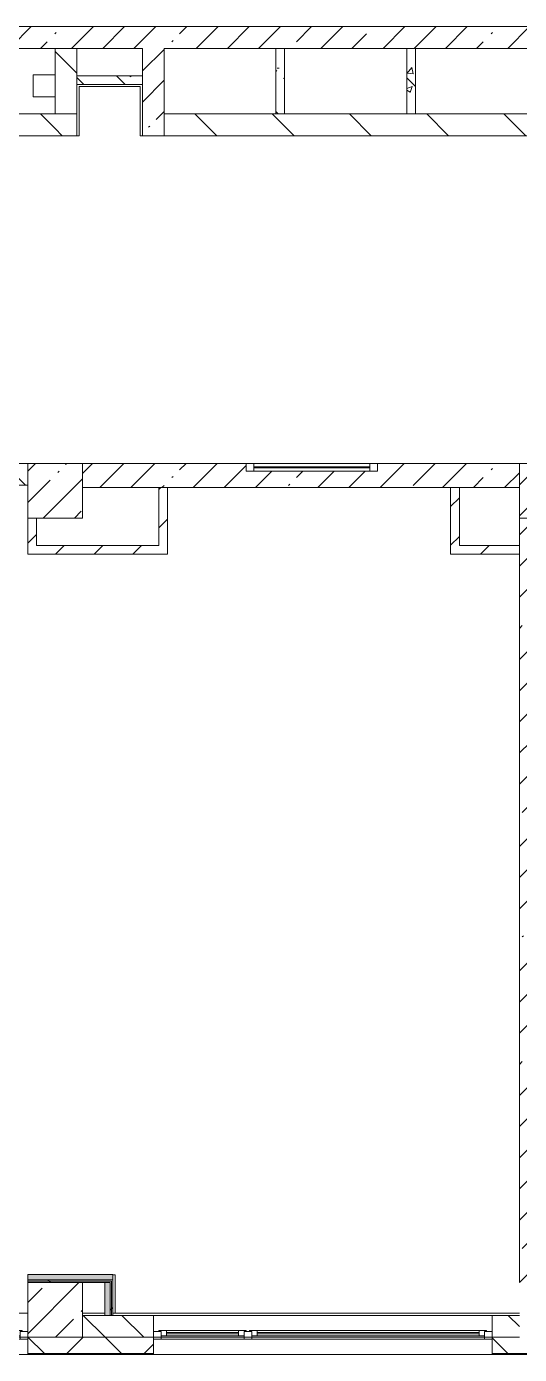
# Model space of a CAD drawing. Header units: millimetres. Extents: x -2911 to 191903, y -8553 to 29000.
# Drawn here: x 120819 to 125330, y -258 to 11900 of the extents above; entities that cross this region are included whole.
import ezdxf

# ---------------------------------------------------------------- set-up
doc = ezdxf.new("R2010")
doc.units = ezdxf.units.MM
for name, color, linetype, lineweight, true_color in [('A-FLOR-3', 7, 'Continuous', 5, 0xaaaaaa), ('I-WALL-2', 7, 'Continuous', 9, 0xe7e7e7), ('I-WALL-5', 7, 'Continuous', 5, 0x787878)]:
    doc.layers.add(name, color=color, linetype=linetype, lineweight=lineweight, true_color=true_color)
for name, color, linetype, lineweight in [('A-GLAZ-1', 7, 'Continuous', 5), ('A-WALL', 7, 'Continuous', 9), ('A-WALL-4', 7, 'Continuous', 5), ('I-WALL-3', 7, 'Continuous', 5), ('S-COLS-2', 7, 'Continuous', 5)]:
    doc.layers.add(name, color=color, linetype=linetype, lineweight=lineweight)
pattern_1 = [(45, (59919.87, 0), (-285.1231, 285.1231), []), (45, (60205, 0), (-285.1231, 285.1231), [504.031, -100.806, 16.764, -84.042])]
pattern_2 = [(135, (59919.87, 0), (-353.5534, -353.5534), [])]
pattern_3 = [(45, (59919.87, 0), (-176.7767, 176.7767), [])]
pattern_4 = [(135, (59919.9, 0), (-377.1708, -377.1708), [533.4, -88.9, 17.78, -88.9]), (135, (59919.9, 376.94), (-377.1708, -377.1708), []), (50, (59919.9, 0), (637.6445, -55.7866), [66.675, -733.425]), (355, (59919.9, 0), (-123.3494, 668.699), [53.34, -586.74]), (100.451, (59973, -4.65), (514.299, 612.908), [56.665, -623.315]), (46.184, (59919.9, 177.8), (948.776, -147.15), [100.012, -1100.137]), (96.636, (59998.9, 165.5), (830.909, 865.997), [84.998, -934.973]), (351.184, (59919.9, 177.8), (830.918, 865.988), [80.01, -880.11]), (21, (60008.8, 133.35), (530.6506, -357.9283), [66.675, -733.425]), (326, (60008.8, 133.35), (216.308, 644.6585), [53.34, -586.74]), (71.451, (60053, 103.5), (746.9596, 286.7243), [56.665, -623.315]), (37.5, (59919.87, 0), (10.8105, 295.9426), [16.764, -562.864, 16.764, -578.866, -588.962]), (37.5, (59919.87, 0), (10.8105, 295.9426), [-1175.258, 16.764, -572.198]), (7.5, (59919.87, 0), (233.8692, 350.6318), [16.764, -322.834, 16.764, -549.529, -224.472]), (7.5, (59919.87, 0), (233.8692, 350.6318), [-905.891, 16.764, -207.708]), (327.5, (59721.63, 0), (474.5678, -20.0513), [16.764, -205.486, 16.764, -676.656, -920.115]), (327.5, (59721.63, 0), (474.5678, -20.0513), [-915.67, 16.764, -903.351]), (317.5, (59632.73, 0), (518.4522, 88.9934), [16.764, -272.161, 16.764, -443.738, -653.415]), (317.5, (59632.73, 0), (518.4522, 88.9934), [-749.427, 16.764, -636.651])]
pattern_5 = [(45, (59919.9, 0), (-530.33, 530.33), []), (135, (59919.9, 0), (-530.33, -530.33), [])]

# ---------------------------------------------------------------- blocks, each defined once
blk = doc.blocks.new('BSC_Колонна _Прямоугольная - 500х500-V40-2_5_1_птичка')
at = {"layer": 'S-COLS-2'}
h = blk.add_hatch(dxfattribs=at)
h.set_pattern_fill('FP_62', color=256, style=0, pattern_type=2)
h.set_pattern_definition([(45, (-61160, -7650), (-285.1231, 285.1231), []), (45, (-60874.88, -7650), (-285.123, 285.123), [504.031, -100.806, 16.764, -84.042])])
h.paths.add_polyline_path([(-250, -250), (250, -250), (250, 250), (-250, 250)])
for p, q in [((250, 250), (-250, 250)), ((-250, 250), (-250, -250)), ((250, -250), (250, 250)), ((-250, -250), (250, -250))]:
    blk.add_line(p, q, dxfattribs=at)
blk = doc.blocks.new('BSC_Колонна _Прямоугольная - 500х500-V47-2_5_1_птичка')
at = {"layer": 'S-COLS-2'}
h = blk.add_hatch(dxfattribs=at)
h.set_pattern_fill('FP_69', color=256, style=0, pattern_type=2)
h.set_pattern_definition([(45, (-61160, -150), (-285.123, 285.123), []), (45, (-60874.88, -150), (-285.123, 285.123), [504.031, -100.806, 16.764, -84.042])])
h.paths.add_polyline_path([(-159, -250), (250, -250), (250, 250), (-250, 250), (-250, -250)])
for p, q in [((250, 250), (-250, 250)), ((-250, 250), (-250, -250)), ((250, -250), (250, 250)), ((-250, -250), (250, -250))]:
    blk.add_line(p, q, dxfattribs=at)
blk = doc.blocks.new('BSC_Колонна _Прямоугольная - 500х500-V51-2_5_1_птичка')
at = {"layer": 'S-COLS-2'}
h = blk.add_hatch(dxfattribs=at)
h.set_pattern_fill('FP_73', color=256, style=0, pattern_type=2)
h.set_pattern_definition([(45, (-65660, -7650), (-285.1231, 285.1231), []), (45, (-65374.88, -7650), (-285.1231, 285.1231), [504.031, -100.806, 16.764, -84.042])])
h.paths.add_polyline_path([(-22, -250), (250, -250), (250, 250), (-250, 250), (-250, -250)])
for p, q in [((250, 250), (-250, 250)), ((-250, 250), (-250, -250)), ((250, -250), (250, 250)), ((-250, -250), (250, -250))]:
    blk.add_line(p, q, dxfattribs=at)
blk = doc.blocks.new('120_Окно_СКБ_2Ст - 120_Окно_СКБ_2Ст 3100х2500 _мал_створка слева_-22446080-2_5_1_птичка')
at = {"layer": 'A-GLAZ-1'}
for p, q in [((-1550, -127), (-1550, -57)), ((-1550, -57), (-1480, -57)), ((1550, -57), (-1550, -57)), ((-1480, -57), (-1480, -127)), ((650, -87), (-1480, -87)), ((-1480, -87), (-1480, -127)), ((-1430, -137), (-1430, -87)), ((-1430, -107), (600, -107)), ((600, -117), (-1430, -117)), ((600, -137), (600, -87)), ((650, -127), (650, -57)), ((650, -57), (720, -57)), ((650, -127), (650, -87)), ((720, -57), (720, -127)), ((1480, -87), (720, -87)), ((720, -87), (720, -127)), ((770, -137), (770, -87)), ((770, -107), (1430, -107)), ((1430, -117), (770, -117)), ((1430, -137), (1430, -87)), ((1480, -127), (1480, -57)), ((1480, -57), (1550, -57)), ((1480, -127), (1480, -87)), ((1550, -57), (1550, -127)), ((-1480, -127), (-1550, -127)), ((-1550, -127), (-1500, -127)), ((-1480, -127), (-1500, -127)), ((-1500, -127), (-1500, -137)), ((-1500, -137), (670, -137)), ((670, -137), (-1500, -137)), ((720, -127), (650, -127)), ((670, -127), (650, -127)), ((670, -127), (700, -127)), ((670, -137), (670, -127)), ((720, -127), (700, -127)), ((700, -127), (700, -137)), ((700, -137), (1500, -137)), ((1500, -137), (700, -137)), ((1550, -127), (1480, -127)), ((1500, -127), (1480, -127)), ((1500, -127), (1550, -127)), ((1500, -137), (1500, -127))]:
    blk.add_line(p, q, dxfattribs=at)
blk = doc.blocks.new('120_Окно_СКБ_2Ст - 120_Окно_СКБ_2Ст 2100х2500 _мал створка СЛЕВА_-22446485-2_5_1_птичка')
at = {"layer": 'A-GLAZ-1'}
for p, q in [((-1050, -127), (-1050, -57)), ((-1050, -57), (-980, -57)), ((1050, -57), (-1050, -57)), ((-980, -57), (-980, -127)), ((-220, -87), (-980, -87)), ((-980, -87), (-980, -127)), ((-930, -137), (-930, -87)), ((-930, -107), (-270, -107)), ((-270, -117), (-930, -117)), ((-270, -137), (-270, -87)), ((-220, -127), (-220, -57)), ((-220, -57), (-150, -57)), ((-220, -127), (-220, -87)), ((-150, -57), (-150, -127)), ((980, -87), (-150, -87)), ((-150, -87), (-150, -127)), ((-100, -137), (-100, -87)), ((-100, -107), (930, -107)), ((930, -117), (-100, -117)), ((930, -137), (930, -87)), ((980, -127), (980, -57)), ((980, -57), (1050, -57)), ((980, -127), (980, -87)), ((1050, -57), (1050, -127)), ((-980, -127), (-1050, -127)), ((-1050, -127), (-1000, -127)), ((-980, -127), (-1000, -127)), ((-1000, -127), (-1000, -137)), ((-1000, -137), (-200, -137)), ((-200, -137), (-1000, -137)), ((-150, -127), (-220, -127)), ((-200, -127), (-220, -127)), ((-200, -127), (-170, -127)), ((-200, -137), (-200, -127)), ((-150, -127), (-170, -127)), ((-170, -127), (-170, -137)), ((-170, -137), (1000, -137)), ((1000, -137), (-170, -137)), ((1050, -127), (980, -127)), ((1000, -127), (980, -127)), ((1000, -127), (1050, -127)), ((1000, -137), (1000, -127))]:
    blk.add_line(p, q, dxfattribs=at)
blk = doc.blocks.new('120_Окно_СКБ_1Ст - 120_Окно_СКБ_1Ст 400х1200 EI30-24228621-2_5_1_птичка')
at = {"layer": 'A-GLAZ-1'}
for p, q in [((-600, 40), (-600, 110)), ((-600, 110), (-530, 110)), ((600, 110), (-600, 110)), ((-530, 40), (-600, 40)), ((-600, 40), (600, 40)), ((-530, 110), (-530, 40)), ((530, 80), (-530, 80)), ((530, 70), (-530, 70)), ((530, 40), (530, 110)), ((530, 110), (600, 110)), ((600, 40), (530, 40)), ((600, 110), (600, 40))]:
    blk.add_line(p, q, dxfattribs=at)

msp = doc.modelspace()

# ---------------------------------------------------------------- hatches: boundary and pattern name
at = {"layer": 'A-WALL-4'}
h = msp.add_hatch(dxfattribs=at)
h.set_pattern_fill('FP_86', color=256, style=0, pattern_type=2)
h.set_pattern_definition([(135, (59919.87, 0), (-176.7767, -176.7767), [])])
h.paths.add_polyline_path([(121848, -100), (121979.9, -100), (121979.9, 100), (121329.9, 100), (121329.9, -100)])
h.paths.add_polyline_path([(125329.9, -100), (125329.9, 100), (125079.9, 100), (125079.9, -100)])
h = msp.add_hatch(dxfattribs=at)
h.set_pattern_fill('FP_76', color=256, style=0, pattern_type=2)
h.set_pattern_definition([(45, (59919.87, 0), (-353.5534, 353.5534), []), (135, (59919.87, 0), (-353.5534, -353.5534), [])])
h.paths.add_polyline_path([(135619.9, -250), (135619.9, -100), (131479.9, -100), (131479.9, -250), (134833.3, -250)])
h.paths.add_polyline_path([(129268.2, -250), (130579.9, -250), (130579.9, -100), (126979.9, -100), (126979.9, -250), (127413.1, -250)])
h.paths.add_polyline_path([(117979.9, -250), (118729.9, -250), (118729.9, -100), (117979.9, -100)])
h.paths.add_polyline_path([(116829.9, -250), (117079.9, -250), (117079.9, -100), (116329.9, -100), (116329.9, -250), (116746.7, -250)])
h.paths.add_polyline_path([(120829.9, -250), (121979.9, -250), (121979.9, -100), (120829.9, -100)])
h.paths.add_polyline_path([(125079.9, -250), (126079.9, -250), (126079.9, -100), (125079.9, -100)])
h.paths.add_polyline_path([(103329.9, -250), (103956.2, -250), (103956.2, -100), (102579.9, -100), (102579.9, -250), (103297.6, -250)])
h.paths.add_polyline_path([(111829.9, -250), (113229.9, -250), (113229.9, -100), (111829.9, -100)])
h.paths.add_polyline_path([(108729.9, -250), (108729.9, -100), (107329.9, -100), (107329.9, -250), (107935.2, -250)])
h.paths.add_polyline_path([(104856.2, -250), (105229.9, -250), (105229.9, -100), (104856.2, -100)])
h.paths.add_polyline_path([(98679.9, -250), (99479.9, -250), (99479.9, -100), (98679.9, -100), (98679.9, -176.4)])
at = {"layer": 'I-WALL-2'}
for points in [[(121609.9, 425), (121609.9, 475), (120829.9, 475), (120829.9, 425), (120920.5, 425)], [(121584.9, 100), (121584.9, 400), (121534.9, 400), (121534.9, 100)]]:
    msp.add_hatch(color=256, dxfattribs=at).paths.add_polyline_path(points)
at = {"layer": 'I-WALL-3'}
h = msp.add_hatch(dxfattribs=at)
h.set_pattern_fill('FP_84', color=256, style=0, pattern_type=2)
h.set_pattern_definition(pattern_1)
h.paths.add_polyline_path([(115619.9, 11700), (120079.9, 11700), (120079.9, 11900), (114679.9, 11900), (114679.9, 11700), (115419.9, 11700)])
h.paths.add_polyline_path([(121848, 11700), (126079.9, 11700), (126079.9, 11900), (120679.9, 11900), (120679.9, 11700), (121279.9, 11700)])
h = msp.add_hatch(dxfattribs=at)
h.set_pattern_fill('FP_87', color=256, style=0, pattern_type=2)
h.set_pattern_definition(pattern_2)
h.paths.add_polyline_path([(121279.9, 11100), (121279.9, 11700), (121079.9, 11700), (121079.9, 11100)])
h = msp.add_hatch(dxfattribs=at)
h.set_pattern_fill('FP_87', color=256, style=0, pattern_type=2)
h.set_pattern_definition(pattern_2)
h.paths.add_polyline_path([(121079.9, 10900), (121279.9, 10900), (121279.9, 11700), (121079.9, 11700), (121079.9, 11100)])
h = msp.add_hatch(dxfattribs=at)
h.set_pattern_fill('FP_84', color=256, style=0, pattern_type=2)
h.set_pattern_definition(pattern_1)
h.paths.add_polyline_path([(121879.9, 10900), (122079.9, 10900), (122079.9, 11700), (121879.9, 11700), (121879.9, 11100)])
h = msp.add_hatch(dxfattribs=at)
h.set_pattern_fill('FP_87', color=256, style=0, pattern_type=2)
h.set_pattern_definition(pattern_2)
h.paths.add_polyline_path([(121079.9, 10900), (121079.9, 11100), (119259.9, 11100), (119259.9, 10900), (119993, 10900)])
h.paths.add_polyline_path([(114427.9, 10900), (115419.9, 10900), (115419.9, 11100), (111829.9, 11100), (111829.9, 10900), (112572.8, 10900)])
h.paths.add_polyline_path([(116319.9, 10900), (116529.9, 10900), (116529.9, 11100), (116319.9, 11100), (116319.9, 10980)])
h.paths.add_polyline_path([(118149.9, 10900), (118359.9, 10900), (118359.9, 11100), (118149.9, 11100), (118149.9, 10980)])
h.paths.add_polyline_path([(117449.9, 10900), (117449.9, 11100), (117229.9, 11100), (117229.9, 10900)])
h.paths.add_polyline_path([(107180.6, 10900), (111629.9, 10900), (111629.9, 11100), (107180.6, 11100)])
h = msp.add_hatch(dxfattribs=at)
h.set_pattern_fill('FP_87', color=256, style=0, pattern_type=2)
h.set_pattern_definition(pattern_2)
h.paths.add_polyline_path([(126479.9, 10900), (126479.9, 11100), (122079.9, 11100), (122079.9, 10900), (123703.1, 10900)])
h = msp.add_hatch(dxfattribs=at)
h.set_pattern_fill('FP_87', color=256, style=0, pattern_type=2)
h.set_pattern_definition(pattern_2)
h.paths.add_polyline_path([(120829.9, 7700), (120829.9, 7900), (119850.9, 7900), (119850.9, 7700), (119993, 7700)])
h.paths.add_polyline_path([(116829.9, 7700), (117350.9, 7700), (117350.9, 7900), (116829.9, 7900), (116829.9, 7750.3)])
h = msp.add_hatch(dxfattribs=at)
h.set_pattern_fill('FP_84', color=256, style=0, pattern_type=2)
h.set_pattern_definition(pattern_1)
h.paths.add_polyline_path([(124779.9, 7680), (125329.9, 7680), (125329.9, 7900), (124029.9, 7900), (124029.9, 7830), (122829.9, 7830), (122829.9, 7900), (121329.9, 7900), (121329.9, 7680), (124699.9, 7680)])
h = msp.add_hatch(dxfattribs=at)
h.set_pattern_fill('FP_88', color=256, style=0, pattern_type=2)
h.set_pattern_definition(pattern_3)
h.paths.add_polyline_path([(122109.9, 7150), (122109.9, 7680), (122029.9, 7680), (122029.9, 7150)])
h = msp.add_hatch(dxfattribs=at)
h.set_pattern_fill('FP_88', color=256, style=0, pattern_type=2)
h.set_pattern_definition(pattern_3)
h.paths.add_polyline_path([(124779.9, 7070), (124779.9, 7680), (124699.9, 7680), (124699.9, 7070)])
h = msp.add_hatch(dxfattribs=at)
h.set_pattern_fill('FP_88', color=256, style=0, pattern_type=2)
h.set_pattern_definition(pattern_3)
h.paths.add_polyline_path([(120909.9, 7150), (120909.9, 7400), (120829.9, 7400), (120829.9, 7150)])
h = msp.add_hatch(dxfattribs=at)
h.set_pattern_fill('FP_84', color=256, style=0, pattern_type=2)
h.set_pattern_definition(pattern_1)
h.paths.add_polyline_path([(125329.9, 400), (125549.9, 400), (125549.9, 7400), (125329.9, 7400), (125329.9, 808.9)])
h = msp.add_hatch(dxfattribs=at)
h.set_pattern_fill('FP_88', color=256, style=0, pattern_type=2)
h.set_pattern_definition(pattern_3)
h.paths.add_polyline_path([(120829.9, 7070), (122109.9, 7070), (122109.9, 7150), (120829.9, 7150)])
h = msp.add_hatch(dxfattribs=at)
h.set_pattern_fill('FP_88', color=256, style=0, pattern_type=2)
h.set_pattern_definition(pattern_3)
h.paths.add_polyline_path([(125329.9, 7070), (125329.9, 7150), (124779.9, 7150), (124779.9, 7070)])
h = msp.add_hatch(dxfattribs=at)
h.set_pattern_fill('FP_188', color=256, style=0, pattern_type=2)
h.set_pattern_definition(pattern_5)
h.paths.add_polyline_path([(121597.4, 412.5), (121609.9, 412.5), (121609.9, 425), (120829.9, 425), (120829.9, 412.5), (120920.5, 412.5)])
h = msp.add_hatch(dxfattribs=at)
h.set_pattern_fill('FP_188', color=256, style=0, pattern_type=2)
h.set_pattern_definition(pattern_5)
h.paths.add_polyline_path([(121597.4, 400), (121597.4, 412.5), (120829.9, 412.5), (120829.9, 400), (121584.9, 400)])
h = msp.add_hatch(dxfattribs=at)
h.set_pattern_fill('FP_188', color=256, style=0, pattern_type=2)
h.set_pattern_definition(pattern_5)
h.paths.add_polyline_path([(121597.4, 100), (121597.4, 400), (121584.9, 400), (121584.9, 100)])
h = msp.add_hatch(dxfattribs=at)
h.set_pattern_fill('FP_188', color=256, style=0, pattern_type=2)
h.set_pattern_definition(pattern_5)
h.paths.add_polyline_path([(121597.4, 100), (121609.9, 100), (121609.9, 412.5), (121597.4, 412.5), (121597.4, 230.5)])
at = {"layer": 'I-WALL-5'}
h = msp.add_hatch(dxfattribs=at)
h.set_pattern_fill('FP_97', color=256, style=0, pattern_type=2)
h.set_pattern_definition(pattern_4)
h.paths.add_polyline_path([(123179.9, 11100), (123179.9, 11700), (123099.9, 11700), (123099.9, 11100)])
h = msp.add_hatch(dxfattribs=at)
h.set_pattern_fill('FP_97', color=256, style=0, pattern_type=2)
h.set_pattern_definition(pattern_4)
h.paths.add_polyline_path([(124379.9, 11100), (124379.9, 11700), (124299.9, 11700), (124299.9, 11100)])
h = msp.add_hatch(dxfattribs=at)
h.set_pattern_fill('FP_97', color=256, style=0, pattern_type=2)
h.set_pattern_definition(pattern_4)
h.paths.add_polyline_path([(121879.9, 11370), (121879.9, 11450), (121279.9, 11450), (121279.9, 11370), (121848, 11370)])

# ---------------------------------------------------------------- linework, layer by layer
at = {"layer": 'A-FLOR-3'}
for p, q in [((120879.9, 11457), (121079.9, 11457)), ((120879.9, 11257), (120879.9, 11457)), ((121858.9, 11350), (121299.9, 11350)), ((121299.9, 11350), (121299.9, 10900)), ((121858.9, 10900), (121858.9, 11350)), ((121079.9, 11257), (120879.9, 11257)), ((121299.9, 10900), (121279.9, 10900)), ((121879.9, 10900), (121858.9, 10900)), ((121609.9, 470), (121629.9, 470)), ((121629.9, 470), (121629.9, 120))]:
    msp.add_line(p, q, dxfattribs=at)
at = {"layer": 'A-WALL'}
for p, q in [((121279.9, 11700), (121079.9, 11700)), ((123179.9, 11700), (123099.9, 11700)), ((124379.9, 11700), (124299.9, 11700)), ((121279.9, 11370), (121279.9, 11450)), ((121879.9, 11370), (121879.9, 11450)), ((122079.9, 10900), (122079.9, 11100)), ((123099.9, 11100), (123179.9, 11100)), ((124299.9, 11100), (124379.9, 11100)), ((122109.9, 7680), (122029.9, 7680)), ((124779.9, 7680), (124699.9, 7680)), ((125329.9, 7070), (125329.9, 7150)), ((121609.9, 425), (120829.9, 425)), ((121597.4, 412.5), (120829.9, 412.5)), ((121584.9, 400), (121534.9, 400)), ((121584.9, 400), (121584.9, 100)), ((121597.4, 412.5), (121597.4, 100)), ((121329.9, -100), (121979.9, -100)), ((125079.9, -100), (125329.9, -100)), ((120829.9, -250), (121979.9, -250)), ((120829.9, -253), (121979.9, -253)), ((125079.9, -250), (126079.9, -250)), ((125079.9, -253), (126079.9, -253))]:
    msp.add_line(p, q, dxfattribs=at)
at = {"layer": 'A-WALL-4'}
for p, q in [((121329.9, 100), (125329.9, 100)), ((121979.9, -258), (121979.9, 100)), ((125079.9, 100), (125079.9, -258)), ((120829.9, -100), (120829.9, -258)), ((121979.9, -100), (125329.9, -100)), ((126079.9, -258), (117979.9, -258))]:
    msp.add_line(p, q, dxfattribs=at)
at = {"layer": 'I-WALL-3'}
for p, q in [((126079.9, 11900), (120679.9, 11900)), ((120679.9, 11700), (121079.9, 11700)), ((121079.9, 11700), (121079.9, 11100)), ((121279.9, 11450), (121279.9, 11700)), ((121279.9, 11700), (121879.9, 11700)), ((121879.9, 11700), (121879.9, 11450)), ((122079.9, 11100), (122079.9, 11700)), ((122079.9, 11700), (123099.9, 11700)), ((123099.9, 11700), (123099.9, 11100)), ((123179.9, 11100), (123179.9, 11700)), ((123179.9, 11700), (124299.9, 11700)), ((124299.9, 11700), (124299.9, 11100)), ((124379.9, 11100), (124379.9, 11700)), ((124379.9, 11700), (126079.9, 11700)), ((121879.9, 11450), (121279.9, 11450)), ((121279.9, 11100), (121279.9, 11370)), ((121279.9, 11370), (121879.9, 11370)), ((121879.9, 11370), (121879.9, 10900)), ((121279.9, 11100), (120679.9, 11100)), ((121279.9, 10900), (121279.9, 11100)), ((123099.9, 11100), (122079.9, 11100)), ((124299.9, 11100), (123179.9, 11100)), ((126479.9, 11100), (124379.9, 11100)), ((119059.9, 10900), (121279.9, 10900)), ((121879.9, 10900), (126679.9, 10900)), ((119850.9, 7900), (120829.9, 7900)), ((122829.9, 7900), (121329.9, 7900)), ((125329.9, 7900), (124029.9, 7900)), ((120829.9, 7700), (116829.9, 7700)), ((121329.9, 7680), (122029.9, 7680)), ((122029.9, 7680), (122029.9, 7150)), ((122109.9, 7070), (122109.9, 7680)), ((122109.9, 7680), (124699.9, 7680)), ((124699.9, 7680), (124699.9, 7070)), ((124779.9, 7150), (124779.9, 7680)), ((124779.9, 7680), (125329.9, 7680)), ((120829.9, 7400), (120829.9, 7070)), ((120909.9, 7150), (120909.9, 7400)), ((125329.9, 7400), (125329.9, 7150)), ((120829.9, 7070), (122109.9, 7070)), ((122029.9, 7150), (120909.9, 7150)), ((124699.9, 7070), (125329.9, 7070)), ((125329.9, 7150), (124779.9, 7150)), ((125329.9, 7070), (125329.9, 400)), ((121609.9, 475), (120829.9, 475)), ((120829.9, 475), (120829.9, 400)), ((121329.9, 400), (121534.9, 400)), ((121534.9, 400), (121534.9, 100)), ((121609.9, 100), (121609.9, 475)), ((117079.1, 120), (120829.9, 120)), ((121329.9, 120), (121534.9, 120)), ((121609, 120), (125329.9, 120)), ((120829.9, -100), (118729.9, -100))]:
    msp.add_line(p, q, dxfattribs=at)

# ---------------------------------------------------------------- block references
at = {"layer": 'A-GLAZ-1'}
msp.add_blockref('120_Окно_СКБ_1Ст - 120_Окно_СКБ_1Ст 400х1200 EI30-24228621-2_5_1_птичка', (123429.9, 7790), dxfattribs=at)
at = {"layer": 'A-GLAZ-1', "rotation": 180}
for name, p in [('120_Окно_СКБ_2Ст - 120_Окно_СКБ_2Ст 2100х2500 _мал створка СЛЕВА_-22446485-2_5_1_птичка', (119779.9, -175)), ('120_Окно_СКБ_2Ст - 120_Окно_СКБ_2Ст 3100х2500 _мал_створка слева_-22446080-2_5_1_птичка', (123529.9, -175))]:
    msp.add_blockref(name, p, dxfattribs=at)
at = {"layer": 'S-COLS-2'}
for name, p in [('BSC_Колонна _Прямоугольная - 500х500-V40-2_5_1_птичка', (121079.9, 7650)), ('BSC_Колонна _Прямоугольная - 500х500-V51-2_5_1_птичка', (125579.9, 7650)), ('BSC_Колонна _Прямоугольная - 500х500-V47-2_5_1_птичка', (121079.9, 150))]:
    msp.add_blockref(name, p, dxfattribs=at)

doc.saveas('drawing.dxf')
